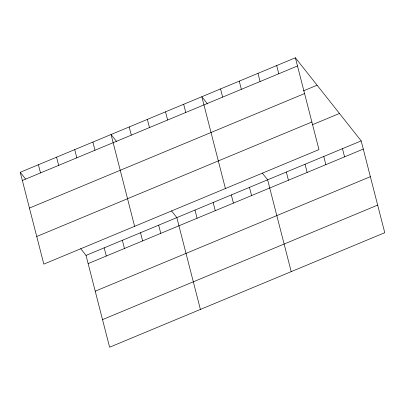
<?xml version="1.0" encoding="UTF-8"?>
<svg xmlns="http://www.w3.org/2000/svg" width="405" height="405" viewBox="0 0 405 405"><rect width="100%" height="100%" fill="white"/><g stroke="black" fill="none" stroke-linecap="round" stroke-linejoin="round"><path stroke-width="0.61" d="M295.387 57.783L318.963 149.597L43.826 264.111L20.25 172.297L295.387 57.783L361.174 140.889L384.75 232.703L109.613 347.217L86.037 255.403L80.706 248.67M22.351 180.478L297.493 65.969M303.492 90.872L317.1 85.207M29.438 208.079L304.575 93.565M36.739 236.51L311.875 121.996M312.255 124.791L339.466 113.466M86.037 255.403L361.174 140.889M88.138 263.589L363.28 149.075M95.226 291.185L370.362 176.671M102.526 319.621L377.662 205.107M207.552 103.933L201.842 96.719L225.413 188.533M262.298 173.092L267.629 179.825L291.205 271.639M116.761 141.725L111.046 134.506L134.617 226.319M171.502 210.878L176.833 217.617L200.409 309.43M20.25 172.297L25.581 179.03M342.468 148.681L344.569 156.862M323.757 156.467L325.858 164.648M305.046 164.253L307.152 172.439M276.681 65.57L278.782 73.756M286.34 172.039L288.441 180.225M257.97 73.356L260.071 81.542M239.259 81.142L241.36 89.328M249.47 187.383L251.571 195.569M220.553 88.933L222.654 97.114M231.311 194.942L233.412 203.128M213.151 202.5L215.252 210.686M183.683 104.277L185.784 112.458M194.992 210.058L197.093 218.244M165.523 111.831L167.624 120.017M147.364 119.389L149.465 127.575M158.674 225.175L160.775 233.356M129.205 126.947L131.306 135.133M140.515 232.728L142.616 240.914M122.356 240.286L124.456 248.473M92.887 142.064L94.988 150.25M104.196 247.845L106.297 256.031M74.728 149.622L76.828 157.808M56.568 157.18L58.669 165.367M38.409 164.739L40.51 172.925"/></g></svg>
